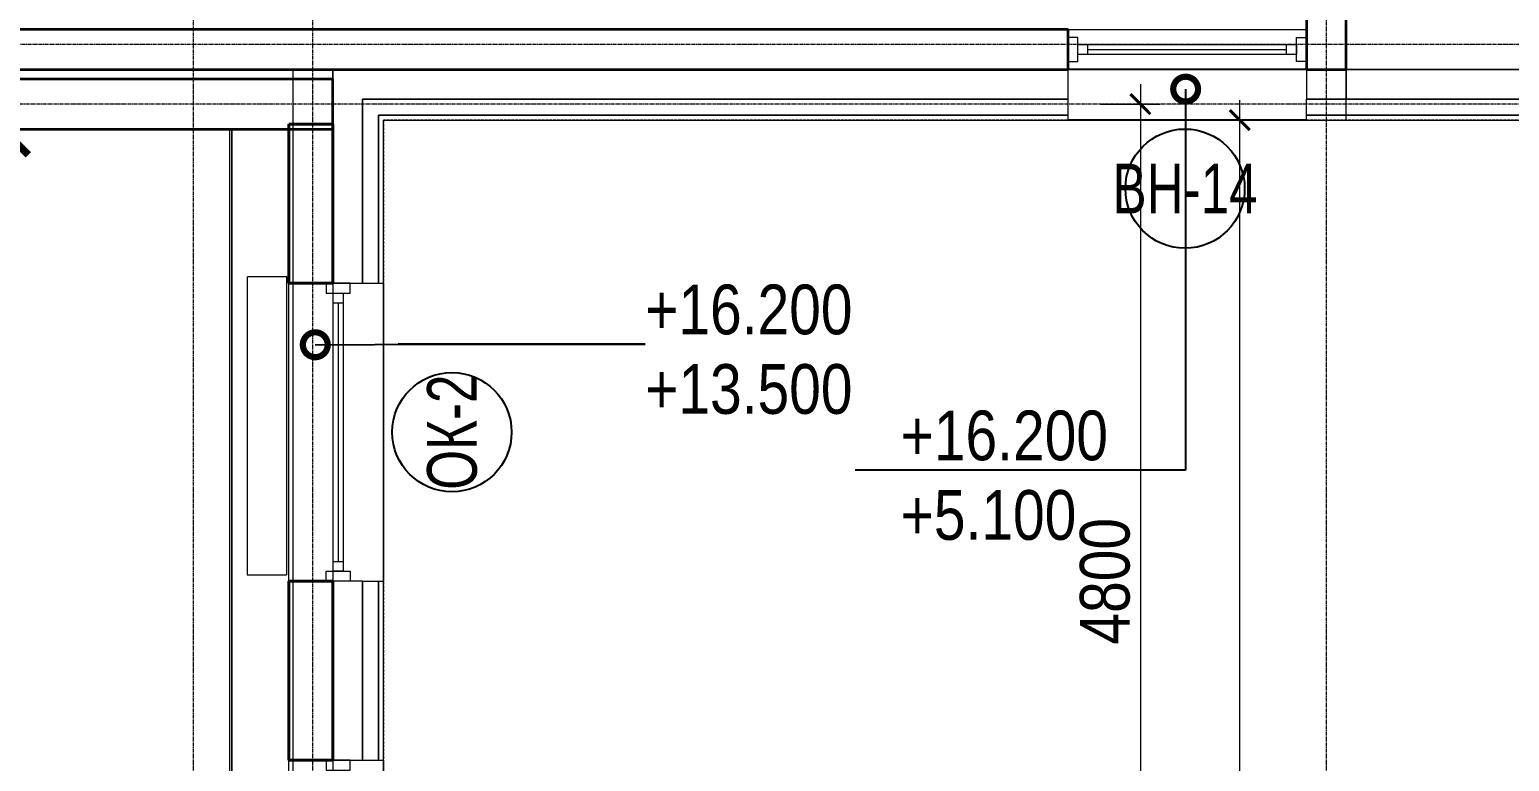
# Model space of a CAD drawing. Header units: millimetres. Extents: x -65509 to 912790, y 446 to 713294.
# Drawn here: x 453876 to 461322, y 571377 to 575058 of the extents above; entities that cross this region are included whole.
import ezdxf
from ezdxf import colors
from ezdxf.entities.mleader import LeaderData, LeaderLine
from ezdxf.enums import TextEntityAlignment as Align
from ezdxf.math import Vec2, Vec3

# ---------------------------------------------------------------- set-up
doc = ezdxf.new("R2010")
doc.units = ezdxf.units.MM
for name, pattern in [('CENTER2', [28.575, 19.05, -3.175, 3.175, -3.175]), ('DASHED', [19.05, 12.7, -6.35]), ('HIDDEN2', [4.7625, 3.175, -1.5875])]:
    doc.linetypes.add(name, pattern=pattern)
doc.layers.get('Defpoints').update_dxf_attribs({"color": 250})
for name, color, linetype, lineweight in [('A-Wall-Open', 250, 'Continuous', 5), ('A-Wall_Материал_Газоблок_Контур', 250, 'Continuous', 0), ('АР_Колонны', 250, 'Continuous', 30), ('АР_Окна', 250, 'Continuous', 5), ('АР_Окна марка', 250, 'Continuous', 9), ('АР_Размеры обшивки', 250, 'Continuous', 5), ('АР_Стены ЖБ', 250, 'Continuous', 35), ('АР_Стены ПЕНОблок', 250, 'Continuous', 20), ('АР_Стены_дефшов', 250, 'Continuous', 0), ('АР_Тонкая', 250, 'Continuous', 5), ('АР_Утеплитель', 250, 'Continuous', 0), ('КМ_Фахверки', 250, 'Continuous', 25), ('Марка окна', 250, 'Continuous', 25), ('РД_Оси_100', 250, 'Continuous', 0), ('РД_Оси_размер', 250, 'Continuous', 0)]:
    doc.layers.add(name, color=color, linetype=linetype, lineweight=lineweight)
doc.layers.add('АР_Делит', color=250, linetype='Continuous', lineweight=0, plot=False)
doc.layers.add('АР_Отопительные приборы', color=1, linetype='HIDDEN2', lineweight=0, true_color=0xff0000)
doc.layers.add('Зашивка радиаторов тип 1 (фанера и МДФ)', color=7, linetype='Continuous', lineweight=0, true_color=0x000085)
doc.styles.add('Arial_09', font='ARIALN.TTF', dxfattribs={"width": 0.9})
doc.styles.add('Isocpeur3', font='isocpeur.ttf')
doc.styles.add('style1', font='ARIALN.TTF')
doc.dimstyles.new('Dim100_ареал', dxfattribs={"dimscale": 100, "dimtxt": 2.5, "dimasz": 1, "dimexe": 1, "dimexo": 1, "dimgap": 0.5, "dimtad": 1, "dimzin": 12, "dimdsep": 46, "dimtxsty": 'style1', "dimblk": 'ARCHTICK', "dimcen": 1, "dimdle": 1, "dimclrd": 256, "dimclre": 256, "dimaunit": 1, "dimadec": 0, "dimazin": 3, "dimtfac": 1, "dimtmove": 1, "dimatfit": 3, "dimldrblk": 'OPEN30', "dimfxl": 4, "dimfxlon": 1, "dimtolj": 1, "dimtzin": 0, "dimlwd": 9, "dimlwe": 9, "dimarcsym": 0})
doc.dimstyles.new('Dim200_ареал', dxfattribs={"dimscale": 100, "dimtxt": 5, "dimasz": 2.5, "dimexe": 2, "dimexo": 2, "dimgap": 1, "dimtad": 1, "dimzin": 12, "dimdsep": 46, "dimtxsty": 'style1', "dimblk": 'ARCHTICK', "dimcen": 3, "dimdle": 2, "dimclrd": 256, "dimclre": 256, "dimaunit": 1, "dimadec": 0, "dimazin": 3, "dimtfac": 1, "dimtmove": 1, "dimatfit": 3, "dimldrblk": 'OPEN30', "dimfxl": 5, "dimfxlon": 1, "dimtolj": 1, "dimtzin": 0, "dimlwd": 9, "dimlwe": 9, "dimarcsym": 0})

# ---------------------------------------------------------------- blocks, each defined once
blk = doc.blocks.new('_DotSmall')
at = {"color": 0, "linetype": 'ByBlock', "const_width": 0.5}
blk.add_lwpolyline([(-0.0625, 0, 1), (0.0625, 0, 1)], format="xyb", close=True, dxfattribs=at)
blk = doc.blocks.new('_ArchTick')
at = {"color": 0, "linetype": 'ByBlock', "const_width": 0.15}
blk.add_lwpolyline([(-0.5, -0.5), (0.5, 0.5)], dxfattribs=at)
blk = doc.blocks.new('*D229')
at = {"layer": 'Defpoints', "color": 0, "transparency": 16777216}
for p in [(68364, 68320), (70364, 68320), (68364, 15000)]:
    blk.add_point(p, dxfattribs=at)
at = {"layer": 'РД_Оси_размер', "color": 0, "lineweight": 5, "transparency": 16777216}
for p, q in [((70364, 14900), (70364, 68420)), ((70164, 68320), (70464, 68320)), ((70164, 15000), (70464, 15000))]:
    blk.add_line(p, q, dxfattribs=at)
at = {"layer": 'РД_Оси_размер', "color": 0, "lineweight": 5, "transparency": 16777216, "xscale": 100, "yscale": 100, "zscale": 100}
for p, rotation in [((70364, 68320), 90), ((70364, 15000), 270)]:
    blk.add_blockref('_ArchTick', p, dxfattribs=dict(at, rotation=rotation))
at = {"layer": 'РД_Оси_размер', "color": 0, "transparency": 16777216, "insert": (70186.4, 41660), "char_height": 250, "attachment_point": 5, "rotation": 90, "style": 'style1'}
blk.add_mtext('\\A1;53320', dxfattribs=at)
blk = doc.blocks.new('_Open30')
at = {"color": 0, "linetype": 'ByBlock', "lineweight": -2}
for p, q in [((-1, 0.268), (0, 0)), ((0, 0), (-1, -0.268)), ((0, 0), (-1, 0))]:
    blk.add_line(p, q, dxfattribs=at)
blk = doc.blocks.new('*D207')
at = {"layer": 'Defpoints', "color": 0, "transparency": 16777216}
for p in [(68364, 68400), (68364, 63600), (69864, 63600)]:
    blk.add_point(p, dxfattribs=at)
at = {"layer": 'РД_Оси_размер', "color": 0, "lineweight": 5, "transparency": 16777216}
for p, q in [((69864, 68500), (69864, 63500)), ((69664, 68400), (69964, 68400)), ((69664, 63600), (69964, 63600))]:
    blk.add_line(p, q, dxfattribs=at)
at = {"layer": 'РД_Оси_размер', "color": 0, "lineweight": 5, "transparency": 16777216, "xscale": 100, "yscale": 100, "zscale": 100}
for p, rotation in [((69864, 68400), 90), ((69864, 63600), 270)]:
    blk.add_blockref('_ArchTick', p, dxfattribs=dict(at, rotation=rotation))
at = {"layer": 'РД_Оси_размер', "color": 0, "transparency": 16777216, "insert": (69686.4, 66000), "char_height": 250, "attachment_point": 5, "rotation": 90, "style": 'style1'}
blk.add_mtext('\\A1;4800', dxfattribs=at)
blk = doc.blocks.new('Bottom_R_1500')
at = {"layer": 'АР_Отопительные приборы'}
blk.add_lwpolyline([(-750, -100), (750, -100), (750, 100), (-750, 100)], close=True, dxfattribs=at)
blk = doc.blocks.new('*D697')
at = {"layer": 'Defpoints', "color": 0, "lineweight": 25, "transparency": 16777216}
for p in [(454086.4, 574553.3), (453744.9, 561283.3), (454073.9, 561283.3)]:
    blk.add_point(p, dxfattribs=at)
at = {"layer": 'АР_Размеры обшивки', "lineweight": 9, "transparency": 16777216}
for p, q in [((453744.9, 574753.3), (453744.9, 561083.3)), ((453886.4, 574553.3), (453544.9, 574553.3)), ((453873.9, 561283.3), (453544.9, 561283.3))]:
    blk.add_line(p, q, dxfattribs=at)
at = {"layer": 'АР_Размеры обшивки', "lineweight": 9, "transparency": 16777216, "xscale": 250, "yscale": 250, "zscale": 250}
for p, rotation in [((453744.9, 574553.3), 90), ((453744.9, 561283.3), 270)]:
    blk.add_blockref('_ArchTick', p, dxfattribs=dict(at, rotation=rotation))
at = {"layer": 'АР_Размеры обшивки', "color": 0, "transparency": 16777216, "insert": (453389.6, 567918.3), "char_height": 500, "attachment_point": 5, "rotation": 90, "style": 'style1'}
blk.add_mtext('\\A1;13270', dxfattribs=at)
blk = doc.blocks.new('МОК-Наименование')
at = {"layer": 'Defpoints'}
blk.add_circle((0, 0), 3, dxfattribs=at)
at = {"color": 0, "linetype": 'ByBlock', "lineweight": -2, "style": 'Isocpeur3', "width": 0.8, "flags": 4}
blk.add_attdef('АР-ОКНО:НАИМЕНОВАНИЕ', text='', height=2.5, dxfattribs=at).set_placement((0, 0), align=Align.MIDDLE)
blk = doc.blocks.new('СОШ_2200_АР_ОСИ_М100_28.05.24')
at = {"layer": 'АР_Делит', "color": 5, "linetype": 'DASHED'}
blk.add_lwpolyline([(114955, 135155), (114955, -355), (93595.036, -355), (93595.036, 13855), (94145, 13855), (94145, 68320), (66055, 68320), (66055, 13857.73), (83455, 13857.73), (83455, -355), (45245, -355), (45245, 13145), (44695, 13145), (44695, 26755), (45245, 26755), (45245, 68320), (20455, 68320), (20455, 26755), (27955, 26755), (27955, 13145), (-355, 13145), (-355, 100855), (37145, 100855), (37145, 129155)], dxfattribs=at)
at = {"layer": 'РД_Оси_100', "linetype": 'CENTER2'}
for p, q in [((65100, -6155), (65100, 139938.679)), ((70800, -6155), (70800, 90900))]:
    blk.add_line(p, q, dxfattribs=at)
for points in [[(65700, -6155), (65700, 139938.679)], [(95715.503, 68700), (-5454.958, 68700), (-5954.958, 68850)], [(78274.959, 68400), (-5454.958, 68400), (-5954.958, 68250)]]:
    blk.add_lwpolyline(points, dxfattribs=at)
at = {"layer": 'РД_Оси_размер'}
for base, p1, p2, picture, middle in [((69863.995, 63600), (68363.995, 68400), (68363.995, 63600), '*D207', (69686.352, 66000)), ((70363.995, 68320), (68363.995, 15000), (68363.995, 68320), '*D229', (70186.352, 41660))]:
    dim = blk.add_linear_dim(base=base, p1=p1, p2=p2, angle=90, dimstyle='Dim100_ареал', dxfattribs=at)
    dim.commit()
    dim.dimension.update_dxf_attribs({"geometry": picture, "text_midpoint": middle})

msp = doc.modelspace()

# ---------------------------------------------------------------- linework, layer by layer
at = {"layer": 'A-Wall_Материал_Газоблок_Контур', "linetype": 'Continuous', "lineweight": 0}
for p, q in [((455200.882, 571383.318), (455200.882, 568083.318)), ((455655.882, 568083.318), (455655.882, 571383.318))]:
    msp.add_line(p, q, dxfattribs=at)
at = {"layer": 'АР_Колонны', "linetype": 'HIDDEN2', "lineweight": 25}
for p, q in [((455180.882, 574583.318), (455400.882, 574583.318)), ((455180.882, 573783.318), (455180.882, 574583.318)), ((455180.882, 572283.318), (455400.882, 572283.318)), ((455180.882, 571383.318), (455180.882, 572283.318)), ((455400.882, 572283.318), (455400.882, 571383.318)), ((455400.882, 571383.318), (455180.882, 571383.318))]:
    msp.add_line(p, q, dxfattribs=at)
at = {"layer": 'АР_Колонны', "linetype": 'Continuous', "lineweight": 35}
for p, q in [((455400.882, 574583.318), (455180.882, 574583.318)), ((455180.882, 574583.318), (455180.882, 573783.318)), ((455400.882, 572283.318), (455180.882, 572283.318)), ((455180.882, 572283.318), (455180.882, 571383.318)), ((455400.882, 571383.318), (455400.882, 572283.318)), ((455180.882, 571383.318), (455400.882, 571383.318))]:
    msp.add_line(p, q, dxfattribs=at)
at = {"layer": 'АР_Окна', "linetype": 'Continuous', "lineweight": 5}
for p, q in [((459100.882, 575058.318), (460300.882, 575058.318)), ((459200.882, 574933.318), (459200.882, 574983.318)), ((460200.882, 574933.318), (460200.882, 574983.318)), ((459200.882, 574958.318), (460200.882, 574958.318)), ((455403.382, 572383.318), (455453.382, 572383.318)), ((455200.882, 571383.318), (455200.882, 568083.318)), ((455655.882, 571383.318), (455655.882, 568083.318))]:
    msp.add_line(p, q, dxfattribs=at)
for points in [[(459150.882, 575018.318), (459100.882, 575018.318), (459100.882, 574898.318), (459150.882, 574898.318)], [(459150.882, 574933.318), (459150.882, 574983.318), (460250.882, 574983.318), (460250.882, 574933.318)], [(460250.882, 575018.318), (460300.882, 575018.318), (460300.882, 574898.318), (460250.882, 574898.318)], [(455488.382, 572333.318), (455488.382, 572283.318), (455368.382, 572283.318), (455368.382, 572333.318)], [(455488.382, 571333.318), (455488.382, 571383.318), (455368.382, 571383.318), (455368.382, 571333.318)]]:
    msp.add_lwpolyline(points, close=True, dxfattribs=at)
at = {"layer": 'АР_Стены ЖБ', "linetype": 'Continuous', "lineweight": 35}
for p, q in [((460500.882, 574858.318), (460500.882, 579283.318)), ((460300.882, 579083.318), (460300.882, 575058.318)), ((459100.882, 575058.318), (451800.882, 575058.318)), ((460300.882, 575058.318), (460300.882, 574858.318)), ((460300.882, 574858.318), (460500.882, 574858.318)), ((455400.882, 574808.318), (445870.882, 574808.318)), ((455400.882, 574558.318), (455400.882, 574808.318)), ((445870.882, 574558.318), (455400.882, 574558.318))]:
    msp.add_line(p, q, dxfattribs=at)
at = {"layer": 'АР_Стены ЖБ', "linetype": 'Continuous', "lineweight": 40}
for p, q in [((455400.882, 574583.318), (455180.882, 574583.318)), ((455180.882, 574583.318), (455180.882, 573783.318)), ((455400.882, 572283.318), (455180.882, 572283.318)), ((455180.882, 572283.318), (455180.882, 571383.318)), ((455400.882, 571383.318), (455400.882, 572283.318)), ((455180.882, 571383.318), (455400.882, 571383.318))]:
    msp.add_line(p, q, dxfattribs=at)
at = {"layer": 'АР_Стены ПЕНОблок', "linetype": 'Continuous', "lineweight": 20}
for p, q in [((460500.882, 575058.318), (460500.882, 574858.318)), ((455400.882, 574858.318), (455200.882, 574858.318)), ((460500.882, 574858.318), (461700.882, 574858.318)), ((455400.882, 572283.318), (455200.882, 572283.318)), ((455200.882, 572283.318), (455200.882, 571383.318)), ((455400.882, 571383.318), (455400.882, 572283.318)), ((455200.882, 571383.318), (455400.882, 571383.318))]:
    msp.add_line(p, q, dxfattribs=at)
at = {"layer": 'АР_Стены_дефшов', "linetype": 'Continuous', "lineweight": 0}
for p, q in [((455400.882, 574858.318), (445870.882, 574858.318)), ((455400.882, 574808.318), (455400.882, 574858.318)), ((445870.882, 574808.318), (455400.882, 574808.318))]:
    msp.add_line(p, q, dxfattribs=at)
at = {"layer": 'АР_Тонкая', "linetype": 'Continuous', "lineweight": 5}
for p, q in [((460500.882, 574708.318), (460300.882, 574708.318)), ((460300.882, 574603.318), (460300.882, 574708.318)), ((461700.882, 574708.318), (460500.882, 574708.318)), ((460500.882, 574603.318), (460500.882, 574708.318)), ((460500.882, 574603.318), (460500.882, 574708.318)), ((460300.882, 574628.318), (460500.882, 574628.318)), ((460500.882, 574628.318), (460300.882, 574628.318)), ((460300.882, 574603.318), (460500.882, 574603.318)), ((460500.882, 574628.318), (461700.882, 574628.318)), ((461700.882, 574628.318), (460500.882, 574628.318)), ((460500.882, 574603.318), (461700.882, 574603.318)), ((455550.882, 572283.318), (455655.882, 572283.318)), ((455550.882, 572283.318), (455550.882, 571383.318)), ((455630.882, 571383.318), (455630.882, 572283.318)), ((455630.882, 572283.318), (455630.882, 571383.318)), ((455655.882, 571383.318), (455655.882, 572283.318)), ((455550.882, 571383.318), (455655.882, 571383.318))]:
    msp.add_line(p, q, dxfattribs=at)
at = {"layer": 'АР_Утеплитель', "linetype": 'Continuous', "lineweight": 0}
for p, q in [((460500.882, 574858.318), (460300.882, 574858.318)), ((460300.882, 574858.318), (460300.882, 574708.318)), ((461700.882, 574858.318), (460500.882, 574858.318)), ((460500.882, 574858.318), (460500.882, 574708.318)), ((460500.882, 574708.318), (460500.882, 574858.318)), ((460300.882, 574708.318), (460500.882, 574708.318)), ((460500.882, 574708.318), (461700.882, 574708.318)), ((455550.882, 572283.318), (455400.882, 572283.318)), ((455400.882, 572283.318), (455400.882, 571383.318)), ((455550.882, 571383.318), (455550.882, 572283.318)), ((455400.882, 571383.318), (455550.882, 571383.318))]:
    msp.add_line(p, q, dxfattribs=at)
at = {"layer": 'Зашивка радиаторов тип 1 (фанера и МДФ)', "linetype": 'Continuous', "lineweight": 0}
for p, q in [((454880.882, 574558.318), (455180.882, 574558.318)), ((454880.882, 574558.318), (454880.882, 561283.318)), ((454893.382, 574558.318), (454893.382, 561283.318)), ((454893.382, 561283.318), (454893.382, 574558.318)), ((455180.882, 561283.318), (455180.882, 574558.318))]:
    msp.add_line(p, q, dxfattribs=at)

# ---------------------------------------------------------------- block references
at = {"layer": 'АР_Отопительные приборы', "rotation": 90}
msp.add_blockref('Bottom_R_1500', (455070.882, 573065.39), dxfattribs=at)

# ---------------------------------------------------------------- dimensions: what is measured, and where the dimension line sits
at = {"layer": 'АР_Размеры обшивки'}
dim = msp.add_linear_dim(base=(453744.882, 561283.318), p1=(454086.379, 574553.318), p2=(454073.882, 561283.318), angle=90, dimstyle='Dim200_ареал', override={"dimdec": 0}, dxfattribs=at)
dim.commit()
dim.dimension.update_dxf_attribs({"geometry": '*D697', "text_midpoint": (453389.595, 567918.318)})

# ---------------------------------------------------------------- leaders
at = {"layer": 'Марка окна', "lineweight": 0, "ltscale": 20}
ml = msp.add_multileader_mtext('Standard', dxfattribs=at)
ml.set_content('+16.200\\P+13.500', color=256, style='style1')
ml.set_leader_properties(color=256, linetype='ByLayer', lineweight=-1)
ml.set_arrow_properties(name='DOTSMALL')
ml.build(insert=Vec2(0, 0))
ml.multileader.update_dxf_attribs({"text_left_attachment_type": 6, "text_right_attachment_type": 6, "dogleg_length": 200, "arrow_head_size": 250})
ctx = ml.context
ctx.base_point, ctx.char_height, ctx.arrow_head_size, ctx.landing_gap_size, ctx.plane_origin = Vec3(456973.137, 573475.697), 250, 250, 0, Vec3(457368.114, 572791.17)
ctx.left_attachment, ctx.right_attachment = 6, 6
notes = []
notes.append((ctx, [(1, (1, 1, 0), (455911.532, 573475.697), (1, 0), 1061.605, [(0, [(455313.418, 573473.027)], 0, [])])]))
ctx.mtext.insert, ctx.mtext.line_spacing_factor, ctx.mtext.flow_direction = Vec3(456973.137, 573775.697), 0.96, 5
ctx.mtext.has_bg_fill, ctx.mtext.bg_color, ctx.mtext.bg_scale_factor, ctx.mtext.bg_transparency, ctx.mtext.use_window_bg_color = 1, -1027028792, 1.5, 0, 1
for ctx, leaders in notes:
    for number, flags, end, landing, length, lines in leaders:
        leader = LeaderData()
        leader.index, (leader.has_last_leader_line, leader.has_dogleg_vector, leader.attachment_direction) = number, flags
        leader.last_leader_point, leader.dogleg_vector, leader.dogleg_length = Vec3(end), Vec3(landing), length
        for number, points, colour, breaks in lines:
            line = LeaderLine()
            line.index, line.vertices, line.color, line.breaks = number, Vec3.list(points), colors.encode_raw_color(colour), breaks
            leader.lines.append(line)
        ctx.leaders.append(leader)

# ---------------------------------------------------------------- next in the draw order: linework, layer by layer
at = {"layer": 'A-Wall_Материал_Газоблок_Контур', "linetype": 'Continuous', "lineweight": 0}
for p, q in [((455200.882, 573783.318), (455200.882, 572283.318)), ((455655.882, 572283.318), (455655.882, 573783.318))]:
    msp.add_line(p, q, dxfattribs=at)
at = {"layer": 'АР_Колонны', "linetype": 'HIDDEN2', "lineweight": 25}
for p, q in [((455400.882, 574583.318), (455400.882, 573783.318)), ((455400.882, 573783.318), (455180.882, 573783.318))]:
    msp.add_line(p, q, dxfattribs=at)
at = {"layer": 'АР_Колонны', "linetype": 'Continuous', "lineweight": 35}
for p, q in [((455400.882, 573783.318), (455400.882, 574583.318)), ((455180.882, 573783.318), (455400.882, 573783.318))]:
    msp.add_line(p, q, dxfattribs=at)
at = {"layer": 'АР_Окна', "linetype": 'Continuous', "lineweight": 5}
for p, q in [((455200.882, 573783.318), (455200.882, 572283.318)), ((455655.882, 573783.318), (455655.882, 572283.318)), ((455403.382, 573683.318), (455453.382, 573683.318)), ((455428.382, 573683.318), (455428.382, 572383.318))]:
    msp.add_line(p, q, dxfattribs=at)
for points in [[(455488.382, 573733.318), (455488.382, 573783.318), (455368.382, 573783.318), (455368.382, 573733.318)], [(455403.382, 573733.318), (455453.382, 573733.318), (455453.382, 572333.318), (455403.382, 572333.318)]]:
    msp.add_lwpolyline(points, close=True, dxfattribs=at)
at = {"layer": 'АР_Стены ЖБ', "linetype": 'Continuous', "lineweight": 40}
for p, q in [((455400.882, 573783.318), (455400.882, 574583.318)), ((455180.882, 573783.318), (455400.882, 573783.318))]:
    msp.add_line(p, q, dxfattribs=at)
at = {"layer": 'АР_Стены ПЕНОблок', "linetype": 'Continuous', "lineweight": 20}
for p, q in [((455200.882, 574858.318), (455200.882, 573783.318)), ((455400.882, 573783.318), (455400.882, 574858.318)), ((455200.882, 573783.318), (455400.882, 573783.318))]:
    msp.add_line(p, q, dxfattribs=at)
at = {"layer": 'АР_Тонкая', "linetype": 'Continuous', "lineweight": 5}
for p, q in [((455550.882, 574708.318), (455550.882, 573783.318)), ((455630.882, 573783.318), (455630.882, 574628.318)), ((455630.882, 574628.318), (455630.882, 573783.318)), ((455655.882, 573783.318), (455655.882, 574603.318)), ((455550.882, 573783.318), (455655.882, 573783.318))]:
    msp.add_line(p, q, dxfattribs=at)
at = {"layer": 'АР_Утеплитель', "linetype": 'Continuous', "lineweight": 0}
for p, q in [((455400.882, 574858.318), (455400.882, 573783.318)), ((455550.882, 573783.318), (455550.882, 574708.318)), ((455400.882, 573783.318), (455550.882, 573783.318))]:
    msp.add_line(p, q, dxfattribs=at)

# ---------------------------------------------------------------- next in the draw order: block references
at = {"layer": 'АР_Окна марка', "linetype": 'Continuous', "lineweight": 9}
ref = msp.add_blockref('МОК-Наименование', (456000.882, 573033.318), dxfattribs=dict(at, xscale=100, yscale=100, zscale=100, rotation=90))
ref.add_attrib('АР-ОКНО:НАИМЕНОВАНИЕ', 'ОК-2', dxfattribs={"layer": '0', "color": 0, "linetype": 'ByBlock', "lineweight": -2, "height": 250, "rotation": 90, "style": 'Arial_09', "width": 0.9}).set_placement((456000.882, 573033.318), align=Align.MIDDLE)

# ---------------------------------------------------------------- next in the draw order: leaders
at = {"layer": 'Марка окна', "lineweight": 0, "ltscale": 20}
ml = msp.add_multileader_mtext('Standard', dxfattribs=at)
ml.set_content('+16.200\\P+5.100', color=256, style='style1')
ml.set_leader_properties(color=256, linetype='ByLayer', lineweight=-1)
ml.set_arrow_properties(name='DOTSMALL')
ml.build(insert=Vec2(0, 0))
ml.multileader.update_dxf_attribs({"text_left_attachment_type": 6, "text_right_attachment_type": 6, "dogleg_length": 200, "arrow_head_size": 250})
ctx = ml.context
ctx.base_point, ctx.char_height, ctx.arrow_head_size, ctx.landing_gap_size, ctx.plane_origin = Vec3(458258.579, 572841.972), 250, 250, 0, Vec3(458012.392, 572157.445)
ctx.left_attachment, ctx.right_attachment = 6, 6
notes = []
notes.append((ctx, [(0, (1, 1, 0), (459692.492, 572841.972), (-1, 0), 420.441, [(0, [(459692.684, 574758.855)], 0, [])])]))
ctx.mtext.insert, ctx.mtext.line_spacing_factor, ctx.mtext.flow_direction = Vec3(458258.579, 573141.972), 0.96, 5
ctx.mtext.has_bg_fill, ctx.mtext.bg_color, ctx.mtext.bg_scale_factor, ctx.mtext.bg_transparency, ctx.mtext.use_window_bg_color = 1, -1027028792, 1.5, 0, 1
for ctx, leaders in notes:
    for number, flags, end, landing, length, lines in leaders:
        leader = LeaderData()
        leader.index, (leader.has_last_leader_line, leader.has_dogleg_vector, leader.attachment_direction) = number, flags
        leader.last_leader_point, leader.dogleg_vector, leader.dogleg_length = Vec3(end), Vec3(landing), length
        for number, points, colour, breaks in lines:
            line = LeaderLine()
            line.index, line.vertices, line.color, line.breaks = number, Vec3.list(points), colors.encode_raw_color(colour), breaks
            leader.lines.append(line)
        ctx.leaders.append(leader)

# ---------------------------------------------------------------- next in the draw order: linework, layer by layer
at = {"layer": 'A-Wall-Open', "linetype": 'Continuous', "lineweight": 25}
for p, q in [((460300.882, 574858.318), (459100.882, 574858.318)), ((460300.882, 574603.318), (459100.882, 574603.318))]:
    msp.add_line(p, q, dxfattribs=at)
at = {"layer": 'АР_Окна', "linetype": 'Continuous', "lineweight": 5}
msp.add_line((459100.882, 574858.318), (460300.882, 574858.318), dxfattribs=at)
at = {"layer": 'АР_Стены ЖБ', "linetype": 'Continuous', "lineweight": 35}
for p, q in [((459100.882, 574858.318), (459100.882, 575058.318)), ((451600.882, 574858.318), (459100.882, 574858.318))]:
    msp.add_line(p, q, dxfattribs=at)
at = {"layer": 'АР_Тонкая', "linetype": 'Continuous', "lineweight": 5}
for p, q in [((459100.882, 574708.318), (455550.882, 574708.318)), ((459100.882, 574603.318), (459100.882, 574708.318)), ((455630.882, 574628.318), (459100.882, 574628.318)), ((459100.882, 574628.318), (455630.882, 574628.318)), ((455655.882, 574603.318), (459100.882, 574603.318))]:
    msp.add_line(p, q, dxfattribs=at)
at = {"layer": 'АР_Утеплитель', "linetype": 'Continuous', "lineweight": 0}
for p, q in [((459100.882, 574858.318), (455400.882, 574858.318)), ((459100.882, 574708.318), (459100.882, 574858.318)), ((455550.882, 574708.318), (459100.882, 574708.318))]:
    msp.add_line(p, q, dxfattribs=at)
at = {"layer": 'КМ_Фахверки', "lineweight": 5}
msp.add_lwpolyline([(484000.882, 574858.318), (455400.882, 574858.318), (455400.882, 519883.318), (484000.882, 519883.318), (484000.882, 574858.318)], dxfattribs=at)

# ---------------------------------------------------------------- next in the draw order: block references
at = {"layer": 'АР_Окна марка', "linetype": 'Continuous', "lineweight": 9}
ref = msp.add_blockref('МОК-Наименование', (459689.584, 574258.318, -900), dxfattribs=dict(at, xscale=100, yscale=100, zscale=100))
ref.add_attrib('АР-ОКНО:НАИМЕНОВАНИЕ', 'ВН-14', dxfattribs={"layer": '0', "color": 0, "linetype": 'ByBlock', "lineweight": -2, "height": 250, "style": 'Arial_09', "width": 0.9}).set_placement((459689.584, 574258.318, -900), align=Align.MIDDLE)
at = {"layer": 'РД_Оси_100'}
msp.add_blockref('СОШ_2200_АР_ОСИ_М100_28.05.24', (389600.882, 506283.318), dxfattribs=at)

doc.saveas('drawing.dxf')
